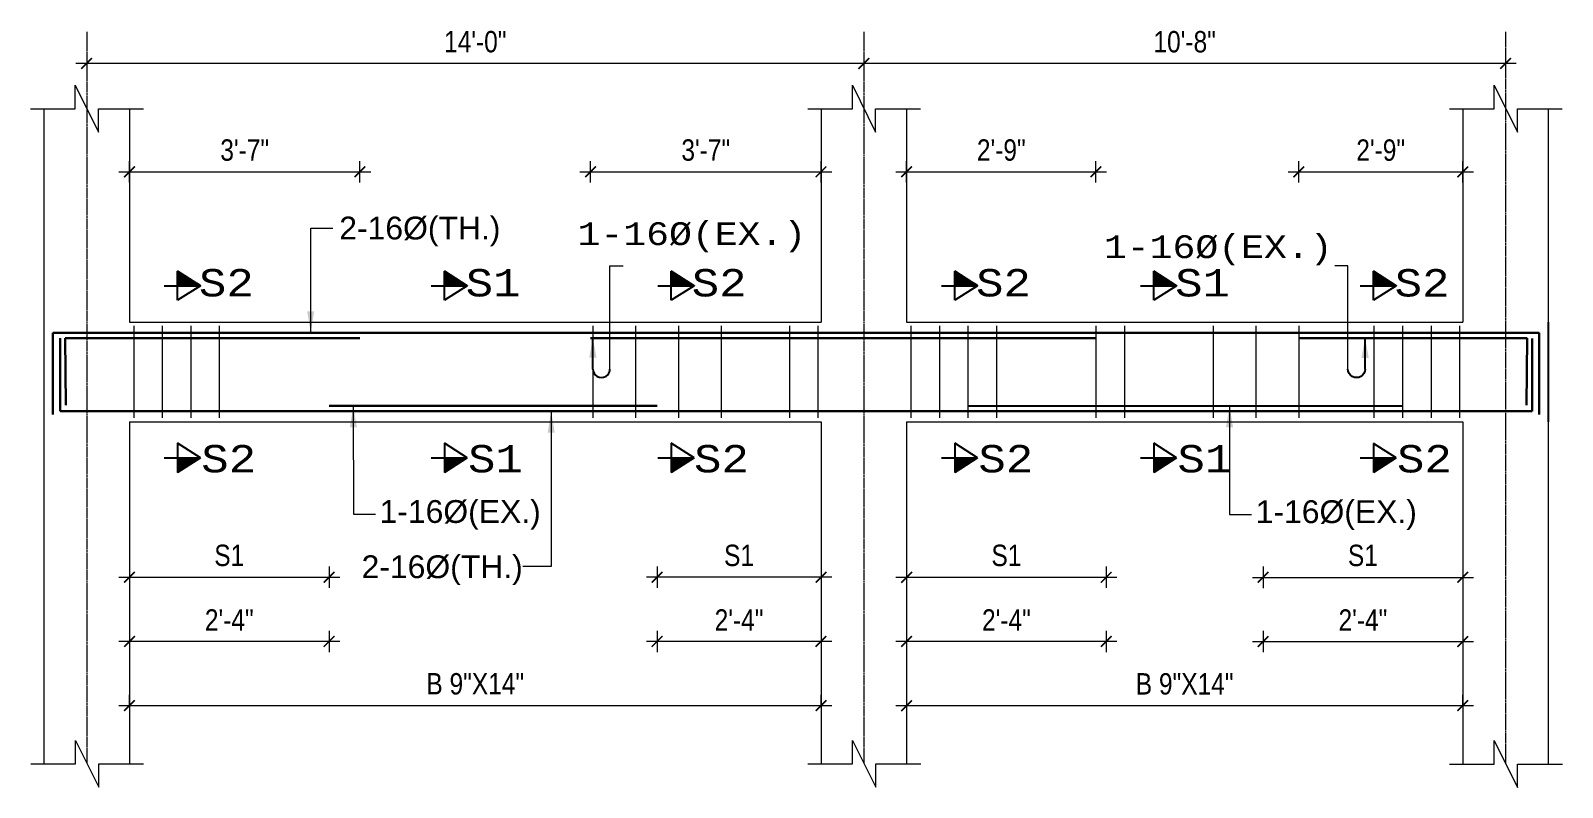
# Model space of a CAD drawing. Header units: inches. Extents: x -2812 to 9774, y -15726 to -746.
# Drawn here: x -1271 to -841.3, y -14084.9 to -13872.5 of the extents above; entities that cross this region are included whole.
import ezdxf

# ---------------------------------------------------------------- set-up
doc = ezdxf.new("R2010")
doc.units = ezdxf.units.IN
doc.header["$LTSCALE"] = 17
doc.header["$MEASUREMENT"] = 0
for name, pattern in [('ACAD_ISO02W100', [15, 12, -3]), ('ACAD_ISO03W100', [30, 12, -18]), ('CENTER2', [1.125, 0.75, -0.125, 0.125, -0.125])]:
    doc.linetypes.add(name, pattern=pattern)
for name, color, linetype, lineweight in [('09 CONTINUITY', 7, 'Continuous', 9), ('15 CENTER', 113, 'CENTER2', 15), ('15 EXT BAR DIMENSION', 130, 'Continuous', 15), ('15 TEXT', 7, 'Continuous', 15), ('20 BEAM ELEVATION', 140, 'ACAD_ISO03W100', 20), ('20 BEAM SECTION ARROW', 7, 'ACAD_ISO02W100', 20), ('20 STIRRUPS', 137, 'Continuous', 20), ('25 BOT BAR', 12, 'Continuous', 25), ('30 EXTRABAR', 6, 'Continuous', 30), ('30 RENFORCEMENT', 12, 'Continuous', 30), ('MARK', 1, 'Continuous', 25), ('Profile ele', 4, 'Continuous', 25), ('RINF', 4, 'Continuous', 25)]:
    doc.layers.add(name, color=color, linetype=linetype, lineweight=lineweight)
doc.layers.add('Dim', color=1, linetype='Continuous')
doc.styles.add('ARIAL', font='arial.ttf')
doc.styles.add('CUNEW', font='cour.ttf')
doc.styles.add('ordinary', font='ARIALN.TTF')
doc.styles.add('TEX8', font='cour.ttf', dxfattribs={"width": 0.75})
doc.dimstyles.new('SUREN 1', dxfattribs={"dimtxt": 0.75, "dimasz": 6, "dimexe": 1.5, "dimexo": 1.5, "dimgap": 1, "dimtad": 1, "dimdec": 1, "dimzin": 3, "dimdsep": 46, "dimlunit": 4, "dimtxsty": 'TEX8', "dimblk": 'ARCHTICK', "dimcen": 0.09375, "dimclrd": 1, "dimclre": 1, "dimclrt": 256, "dimadec": 0, "dimazin": 0, "dimtfac": 0.75, "dimtdec": 1, "dimtmove": 1, "dimatfit": 3, "dimfxl": 1, "dimtolj": 1, "dimtzin": 0, "dimlwd": 9, "dimlwe": 9, "dimarcsym": 0})
doc.dimstyles.new('SUREN 4', dxfattribs={"dimtxt": 4, "dimasz": 3, "dimexe": 3, "dimexo": 0, "dimgap": 3, "dimtad": 1, "dimdec": 0, "dimzin": 3, "dimdsep": 46, "dimlunit": 4, "dimtxsty": 'ordinary', "dimblk": 'ARCHTICK', "dimcen": 8, "dimdle": 3, "dimclrd": 1, "dimclre": 5, "dimclrt": 256, "dimadec": 3, "dimazin": 0, "dimtfac": 1, "dimtdec": 0, "dimtmove": 1, "dimatfit": 3, "dimfxl": 3, "dimfxlon": 1, "dimfrac": 1, "dimtolj": 1, "dimtzin": 0, "dimlwd": 5, "dimlwe": 5, "dimarcsym": 0})

# ---------------------------------------------------------------- blocks, each defined once
blk = doc.blocks.new('_ArchTick')
at = {"color": 0, "linetype": 'ByBlock', "const_width": 0.15}
blk.add_lwpolyline([(-0.5, -0.5), (0.5, 0.5)], dxfattribs=at)
blk = doc.blocks.new('*D1064')
at = {"layer": 'Defpoints', "color": 0, "transparency": 16777216}
for p in [(18631.13, -8987.17), (18687.13, -8987.17), (18687.13, -9030.78)]:
    blk.add_point(p, dxfattribs=at)
at = {"layer": 'Dim', "color": 1, "lineweight": 5, "transparency": 16777216}
blk.add_line((18628.13, -9030.78), (18690.13, -9030.78), dxfattribs=at)
at = {"layer": 'Dim', "color": 5, "lineweight": 5, "transparency": 16777216}
for p, q in [((18631.13, -9027.78), (18631.13, -9033.78)), ((18687.13, -9027.78), (18687.13, -9033.78))]:
    blk.add_line(p, q, dxfattribs=at)
at = {"layer": 'Dim', "color": 1, "lineweight": 5, "transparency": 16777216, "xscale": 3, "yscale": 3, "zscale": 3, "rotation": 180}
blk.add_blockref('_ArchTick', (18631.13, -9030.78), dxfattribs=at)
at = {"layer": 'Dim', "color": 1, "lineweight": 5, "transparency": 16777216, "xscale": 3, "yscale": 3, "zscale": 3}
blk.add_blockref('_ArchTick', (18687.13, -9030.78), dxfattribs=at)
at = {"layer": 'Dim', "transparency": 16777216, "insert": (18659.13, -9024.67), "char_height": 6, "attachment_point": 5, "style": 'ordinary'}
blk.add_mtext('\\A1;S1', dxfattribs=at)
blk = doc.blocks.new('*D1065')
at = {"layer": 'Defpoints', "color": 0, "transparency": 16777216}
for p in [(18631.13, -8987.17), (18687.13, -8987.17), (18631.13, -9048.78)]:
    blk.add_point(p, dxfattribs=at)
at = {"layer": 'Dim', "color": 1, "lineweight": 5, "transparency": 16777216}
blk.add_line((18690.13, -9048.78), (18628.13, -9048.78), dxfattribs=at)
at = {"layer": 'Dim', "color": 5, "lineweight": 5, "transparency": 16777216}
for p, q in [((18631.13, -9045.78), (18631.13, -9051.78)), ((18687.13, -9045.78), (18687.13, -9051.78))]:
    blk.add_line(p, q, dxfattribs=at)
at = {"layer": 'Dim', "color": 1, "lineweight": 5, "transparency": 16777216, "xscale": 3, "yscale": 3, "zscale": 3, "rotation": 180}
blk.add_blockref('_ArchTick', (18631.13, -9048.78), dxfattribs=at)
at = {"layer": 'Dim', "color": 1, "lineweight": 5, "transparency": 16777216, "xscale": 3, "yscale": 3, "zscale": 3}
blk.add_blockref('_ArchTick', (18687.13, -9048.78), dxfattribs=at)
at = {"layer": 'Dim', "transparency": 16777216, "insert": (18659.13, -9042.77), "char_height": 6, "attachment_point": 5, "style": 'ordinary'}
blk.add_mtext('\\A1;2\'-4"', dxfattribs=at)
blk = doc.blocks.new('*D1066')
at = {"layer": 'Defpoints', "color": 0, "transparency": 16777216}
for p in [(18849.13, -8987.17), (18905.13, -8987.17), (18905.13, -9030.78)]:
    blk.add_point(p, dxfattribs=at)
at = {"layer": 'Dim', "color": 1, "lineweight": 5, "transparency": 16777216}
blk.add_line((18846.13, -9030.78), (18908.13, -9030.78), dxfattribs=at)
at = {"layer": 'Dim', "color": 5, "lineweight": 5, "transparency": 16777216}
for p, q in [((18849.13, -9027.78), (18849.13, -9033.78)), ((18905.13, -9027.78), (18905.13, -9033.78))]:
    blk.add_line(p, q, dxfattribs=at)
at = {"layer": 'Dim', "color": 1, "lineweight": 5, "transparency": 16777216, "xscale": 3, "yscale": 3, "zscale": 3, "rotation": 180}
blk.add_blockref('_ArchTick', (18849.13, -9030.78), dxfattribs=at)
at = {"layer": 'Dim', "color": 1, "lineweight": 5, "transparency": 16777216, "xscale": 3, "yscale": 3, "zscale": 3}
blk.add_blockref('_ArchTick', (18905.13, -9030.78), dxfattribs=at)
at = {"layer": 'Dim', "transparency": 16777216, "insert": (18877.13, -9024.67), "char_height": 6, "attachment_point": 5, "style": 'ordinary'}
blk.add_mtext('\\A1;S1', dxfattribs=at)
blk = doc.blocks.new('*D1067')
at = {"layer": 'Defpoints', "color": 0, "transparency": 16777216}
for p in [(18849.13, -8987.17), (18905.13, -8987.17), (18849.13, -9048.78)]:
    blk.add_point(p, dxfattribs=at)
at = {"layer": 'Dim', "color": 1, "lineweight": 5, "transparency": 16777216}
blk.add_line((18908.13, -9048.78), (18846.13, -9048.78), dxfattribs=at)
at = {"layer": 'Dim', "color": 5, "lineweight": 5, "transparency": 16777216}
for p, q in [((18849.13, -9045.78), (18849.13, -9051.78)), ((18905.13, -9045.78), (18905.13, -9051.78))]:
    blk.add_line(p, q, dxfattribs=at)
at = {"layer": 'Dim', "color": 1, "lineweight": 5, "transparency": 16777216, "xscale": 3, "yscale": 3, "zscale": 3, "rotation": 180}
blk.add_blockref('_ArchTick', (18849.13, -9048.78), dxfattribs=at)
at = {"layer": 'Dim', "color": 1, "lineweight": 5, "transparency": 16777216, "xscale": 3, "yscale": 3, "zscale": 3}
blk.add_blockref('_ArchTick', (18905.13, -9048.78), dxfattribs=at)
at = {"layer": 'Dim', "transparency": 16777216, "insert": (18877.13, -9042.77), "char_height": 6, "attachment_point": 5, "style": 'ordinary'}
blk.add_mtext('\\A1;2\'-4"', dxfattribs=at)
blk = doc.blocks.new('*D1068')
at = {"layer": 'Defpoints', "color": 0, "transparency": 16777216}
for p in [(18779.13, -8987.17), (18825.13, -8987.17), (18779.13, -9030.78)]:
    blk.add_point(p, dxfattribs=at)
at = {"layer": 'Dim', "color": 1, "lineweight": 5, "transparency": 16777216}
blk.add_line((18828.13, -9030.78), (18776.13, -9030.78), dxfattribs=at)
at = {"layer": 'Dim', "color": 5, "lineweight": 5, "transparency": 16777216}
for p, q in [((18779.13, -9027.78), (18779.13, -9033.78)), ((18825.13, -9027.78), (18825.13, -9033.78))]:
    blk.add_line(p, q, dxfattribs=at)
at = {"layer": 'Dim', "color": 1, "lineweight": 5, "transparency": 16777216, "xscale": 3, "yscale": 3, "zscale": 3, "rotation": 180}
blk.add_blockref('_ArchTick', (18779.13, -9030.78), dxfattribs=at)
at = {"layer": 'Dim', "color": 1, "lineweight": 5, "transparency": 16777216, "xscale": 3, "yscale": 3, "zscale": 3}
blk.add_blockref('_ArchTick', (18825.13, -9030.78), dxfattribs=at)
at = {"layer": 'Dim', "transparency": 16777216, "insert": (18802.13, -9024.67), "char_height": 6, "attachment_point": 5, "style": 'ordinary'}
blk.add_mtext('\\A1;S1', dxfattribs=at)
blk = doc.blocks.new('*D1069')
at = {"layer": 'Defpoints', "color": 0, "transparency": 16777216}
for p in [(18779.13, -8987.17), (18825.13, -8987.17), (18779.13, -9048.78)]:
    blk.add_point(p, dxfattribs=at)
at = {"layer": 'Dim', "color": 1, "lineweight": 5, "transparency": 16777216}
blk.add_line((18828.13, -9048.78), (18776.13, -9048.78), dxfattribs=at)
at = {"layer": 'Dim', "color": 5, "lineweight": 5, "transparency": 16777216}
for p, q in [((18779.13, -9045.78), (18779.13, -9051.78)), ((18825.13, -9045.78), (18825.13, -9051.78))]:
    blk.add_line(p, q, dxfattribs=at)
at = {"layer": 'Dim', "color": 1, "lineweight": 5, "transparency": 16777216, "xscale": 3, "yscale": 3, "zscale": 3, "rotation": 180}
blk.add_blockref('_ArchTick', (18779.13, -9048.78), dxfattribs=at)
at = {"layer": 'Dim', "color": 1, "lineweight": 5, "transparency": 16777216, "xscale": 3, "yscale": 3, "zscale": 3}
blk.add_blockref('_ArchTick', (18825.13, -9048.78), dxfattribs=at)
at = {"layer": 'Dim', "transparency": 16777216, "insert": (18802.13, -9042.77), "char_height": 6, "attachment_point": 5, "style": 'ordinary'}
blk.add_mtext('\\A1;2\'-4"', dxfattribs=at)
blk = doc.blocks.new('*D1070')
at = {"layer": 'Defpoints', "color": 0, "transparency": 16777216}
for p in [(18949.13, -8987.19), (19005.13, -8987.19), (19005.13, -9030.8)]:
    blk.add_point(p, dxfattribs=at)
at = {"layer": 'Dim', "color": 1, "lineweight": 5, "transparency": 16777216}
blk.add_line((18946.13, -9030.8), (19008.13, -9030.8), dxfattribs=at)
at = {"layer": 'Dim', "color": 5, "lineweight": 5, "transparency": 16777216}
for p, q in [((18949.13, -9027.8), (18949.13, -9033.8)), ((19005.13, -9027.8), (19005.13, -9033.8))]:
    blk.add_line(p, q, dxfattribs=at)
at = {"layer": 'Dim', "color": 1, "lineweight": 5, "transparency": 16777216, "xscale": 3, "yscale": 3, "zscale": 3, "rotation": 180}
blk.add_blockref('_ArchTick', (18949.13, -9030.8), dxfattribs=at)
at = {"layer": 'Dim', "color": 1, "lineweight": 5, "transparency": 16777216, "xscale": 3, "yscale": 3, "zscale": 3}
blk.add_blockref('_ArchTick', (19005.13, -9030.8), dxfattribs=at)
at = {"layer": 'Dim', "transparency": 16777216, "insert": (18977.13, -9024.69), "char_height": 6, "attachment_point": 5, "style": 'ordinary'}
blk.add_mtext('\\A1;S1', dxfattribs=at)
blk = doc.blocks.new('*D1071')
at = {"layer": 'Defpoints', "color": 0, "transparency": 16777216}
for p in [(18949.13, -8987.19), (19005.13, -8987.19), (19005.13, -9048.8)]:
    blk.add_point(p, dxfattribs=at)
at = {"layer": 'Dim', "color": 1, "lineweight": 5, "transparency": 16777216}
blk.add_line((18946.13, -9048.8), (19008.13, -9048.8), dxfattribs=at)
at = {"layer": 'Dim', "color": 5, "lineweight": 5, "transparency": 16777216}
for p, q in [((18949.13, -9045.8), (18949.13, -9051.8)), ((19005.13, -9045.8), (19005.13, -9051.8))]:
    blk.add_line(p, q, dxfattribs=at)
at = {"layer": 'Dim', "color": 1, "lineweight": 5, "transparency": 16777216, "xscale": 3, "yscale": 3, "zscale": 3, "rotation": 180}
blk.add_blockref('_ArchTick', (18949.13, -9048.8), dxfattribs=at)
at = {"layer": 'Dim', "color": 1, "lineweight": 5, "transparency": 16777216, "xscale": 3, "yscale": 3, "zscale": 3}
blk.add_blockref('_ArchTick', (19005.13, -9048.8), dxfattribs=at)
at = {"layer": 'Dim', "transparency": 16777216, "insert": (18977.13, -9042.79), "char_height": 6, "attachment_point": 5, "style": 'ordinary'}
blk.add_mtext('\\A1;2\'-4"', dxfattribs=at)
blk = doc.blocks.new('*D1072')
at = {"layer": 'Defpoints', "color": 0, "transparency": 16777216}
for p in [(18631.13, -9066.78), (18825.13, -9066.78), (18825.13, -9066.78)]:
    blk.add_point(p, dxfattribs=at)
at = {"layer": 'Dim', "color": 5, "lineweight": 5, "transparency": 16777216}
for p, q in [((18631.13, -9066.78), (18631.13, -9063.78)), ((18825.13, -9066.78), (18825.13, -9063.78))]:
    blk.add_line(p, q, dxfattribs=at)
at = {"layer": 'Dim', "color": 1, "lineweight": 5, "transparency": 16777216}
blk.add_line((18628.13, -9066.78), (18828.13, -9066.78), dxfattribs=at)
at = {"layer": 'Dim', "color": 1, "lineweight": 5, "transparency": 16777216, "xscale": 3, "yscale": 3, "zscale": 3, "rotation": 180}
blk.add_blockref('_ArchTick', (18631.13, -9066.78), dxfattribs=at)
at = {"layer": 'Dim', "color": 1, "lineweight": 5, "transparency": 16777216, "xscale": 3, "yscale": 3, "zscale": 3}
blk.add_blockref('_ArchTick', (18825.13, -9066.78), dxfattribs=at)
at = {"layer": 'Dim', "transparency": 16777216, "insert": (18728.13, -9060.71), "char_height": 6, "attachment_point": 5, "style": 'ordinary'}
blk.add_mtext('\\A1;B 9"X14"', dxfattribs=at)
blk = doc.blocks.new('*D1073')
at = {"layer": 'Defpoints', "color": 0, "transparency": 16777216}
for p in [(18849.13, -9066.78), (19005.13, -9066.8, 0), (19005.13, -9066.8)]:
    blk.add_point(p, dxfattribs=at)
at = {"layer": 'Dim', "color": 5, "lineweight": 5, "transparency": 16777216}
for p, q in [((19005.13, -9066.8), (19005.13, -9063.8)), ((18849.13, -9066.78), (18849.13, -9069.8))]:
    blk.add_line(p, q, dxfattribs=at)
at = {"layer": 'Dim', "color": 1, "lineweight": 5, "transparency": 16777216}
blk.add_line((18846.13, -9066.8), (19008.13, -9066.8), dxfattribs=at)
at = {"layer": 'Dim', "color": 1, "lineweight": 5, "transparency": 16777216, "xscale": 3, "yscale": 3, "zscale": 3, "rotation": 180}
blk.add_blockref('_ArchTick', (18849.13, -9066.8), dxfattribs=at)
at = {"layer": 'Dim', "color": 1, "lineweight": 5, "transparency": 16777216, "xscale": 3, "yscale": 3, "zscale": 3}
blk.add_blockref('_ArchTick', (19005.13, -9066.8), dxfattribs=at)
at = {"layer": 'Dim', "transparency": 16777216, "insert": (18927.13, -9060.73), "char_height": 6, "attachment_point": 5, "style": 'ordinary'}
blk.add_mtext('\\A1;B 9"X14"', dxfattribs=at)
blk = doc.blocks.new('A$C760A2D39')
at = {"layer": 'MARK', "color": 2}
blk.add_line((0.65, 1.5), (0.65, 6.92), dxfattribs=at)
blk.add_ellipse((2.15, 1.5), major_axis=(-1.06, 1.06), ratio=1, start_param=0.785398, end_param=3.926991, dxfattribs=at)
blk.add_solid([(1.3, 3.47), (0.65, 6.93), (0, 3.47)], dxfattribs=at)
blk = doc.blocks.new('A$C685A745A')
at = {"layer": '20 BEAM ELEVATION', "linetype": 'Continuous', "lineweight": 20, "ltscale": 10}
blk.add_lwpolyline([(3.65, 1.47), (3.65, 19.57), (5.96, 19.57)], dxfattribs=at)
at = {"layer": '20 BEAM SECTION ARROW', "color": 6, "linetype": 'Continuous'}
blk.add_blockref('A$C760A2D39', (0, -0.01), dxfattribs=at)
blk = doc.blocks.new('*D1074')
at = {"layer": 'Defpoints', "color": 0, "transparency": 16777216}
for p in [(18902.24, -8917), (18849.13, -8959.17), (18902.24, -8963.69)]:
    blk.add_point(p, dxfattribs=at)
at = {"layer": 'Dim', "color": 5, "lineweight": 5, "transparency": 16777216}
for p, q in [((18849.13, -8920), (18849.13, -8914)), ((18902.24, -8920), (18902.24, -8914))]:
    blk.add_line(p, q, dxfattribs=at)
at = {"layer": 'Dim', "color": 1, "lineweight": 5, "transparency": 16777216}
blk.add_line((18846.13, -8917), (18905.24, -8917), dxfattribs=at)
at = {"layer": 'Dim', "color": 1, "lineweight": 5, "transparency": 16777216, "xscale": 3, "yscale": 3, "zscale": 3, "rotation": 180}
blk.add_blockref('_ArchTick', (18849.13, -8917), dxfattribs=at)
at = {"layer": 'Dim', "color": 1, "lineweight": 5, "transparency": 16777216, "xscale": 3, "yscale": 3, "zscale": 3}
blk.add_blockref('_ArchTick', (18902.24, -8917), dxfattribs=at)
at = {"layer": 'Dim', "transparency": 16777216, "insert": (18875.69, -8910.94), "char_height": 6, "attachment_point": 5, "style": 'ordinary'}
blk.add_mtext('\\A1;2\'-9"', dxfattribs=at)
blk = doc.blocks.new('*D1075')
at = {"layer": 'Defpoints', "color": 0, "transparency": 16777216}
for p in [(19005.13, -8917.02), (19005.13, -8959.19), (18959.12, -8963.69)]:
    blk.add_point(p, dxfattribs=at)
at = {"layer": 'Dim', "color": 5, "lineweight": 5, "transparency": 16777216}
for p, q in [((18959.12, -8920.02), (18959.12, -8914.02)), ((19005.13, -8920.02), (19005.13, -8914.02))]:
    blk.add_line(p, q, dxfattribs=at)
at = {"layer": 'Dim', "color": 1, "lineweight": 5, "transparency": 16777216}
blk.add_line((18956.12, -8917.02), (19008.13, -8917.02), dxfattribs=at)
at = {"layer": 'Dim', "color": 1, "lineweight": 5, "transparency": 16777216, "xscale": 3, "yscale": 3, "zscale": 3, "rotation": 180}
blk.add_blockref('_ArchTick', (18959.12, -8917.02), dxfattribs=at)
at = {"layer": 'Dim', "color": 1, "lineweight": 5, "transparency": 16777216, "xscale": 3, "yscale": 3, "zscale": 3}
blk.add_blockref('_ArchTick', (19005.13, -8917.02), dxfattribs=at)
at = {"layer": 'Dim', "transparency": 16777216, "insert": (18982.12, -8910.96), "char_height": 6, "attachment_point": 5, "style": 'ordinary'}
blk.add_mtext('\\A1;2\'-9"', dxfattribs=at)
blk = doc.blocks.new('*D1076')
at = {"layer": 'Defpoints', "color": 0, "transparency": 16777216}
for p in [(18695.8, -8917), (18631.13, -8959.17), (18695.8, -8963.68, 0)]:
    blk.add_point(p, dxfattribs=at)
at = {"layer": 'Dim', "color": 5, "lineweight": 5, "transparency": 16777216}
for p, q in [((18631.13, -8920), (18631.13, -8914)), ((18695.8, -8920), (18695.8, -8914))]:
    blk.add_line(p, q, dxfattribs=at)
at = {"layer": 'Dim', "color": 1, "lineweight": 5, "transparency": 16777216}
blk.add_line((18628.13, -8917), (18698.8, -8917), dxfattribs=at)
at = {"layer": 'Dim', "color": 1, "lineweight": 5, "transparency": 16777216, "xscale": 3, "yscale": 3, "zscale": 3, "rotation": 180}
blk.add_blockref('_ArchTick', (18631.13, -8917), dxfattribs=at)
at = {"layer": 'Dim', "color": 1, "lineweight": 5, "transparency": 16777216, "xscale": 3, "yscale": 3, "zscale": 3}
blk.add_blockref('_ArchTick', (18695.8, -8917), dxfattribs=at)
at = {"layer": 'Dim', "transparency": 16777216, "insert": (18663.46, -8910.94), "char_height": 6, "attachment_point": 5, "style": 'ordinary'}
blk.add_mtext('\\A1;3\'-7"', dxfattribs=at)
blk = doc.blocks.new('*D1077')
at = {"layer": 'Defpoints', "color": 0, "transparency": 16777216}
for p in [(18825.13, -8917), (18760.46, -8959.17), (18825.13, -8963.68, 0)]:
    blk.add_point(p, dxfattribs=at)
at = {"layer": 'Dim', "color": 5, "lineweight": 5, "transparency": 16777216}
for p, q in [((18760.46, -8920), (18760.46, -8914)), ((18825.13, -8920), (18825.13, -8914))]:
    blk.add_line(p, q, dxfattribs=at)
at = {"layer": 'Dim', "color": 1, "lineweight": 5, "transparency": 16777216}
blk.add_line((18757.46, -8917), (18828.13, -8917), dxfattribs=at)
at = {"layer": 'Dim', "color": 1, "lineweight": 5, "transparency": 16777216, "xscale": 3, "yscale": 3, "zscale": 3, "rotation": 180}
blk.add_blockref('_ArchTick', (18760.46, -8917), dxfattribs=at)
at = {"layer": 'Dim', "color": 1, "lineweight": 5, "transparency": 16777216, "xscale": 3, "yscale": 3, "zscale": 3}
blk.add_blockref('_ArchTick', (18825.13, -8917), dxfattribs=at)
at = {"layer": 'Dim', "transparency": 16777216, "insert": (18792.8, -8910.94), "char_height": 6, "attachment_point": 5, "style": 'ordinary'}
blk.add_mtext('\\A1;3\'-7"', dxfattribs=at)
blk = doc.blocks.new('*D1440')
at = {"layer": 'Defpoints', "color": 0, "transparency": 16777216}
for p in [(18619.13, -8877.69), (18837.13, -8877.69), (18619.13, -8886.59)]:
    blk.add_point(p, dxfattribs=at)
at = {"layer": 'Dim', "color": 5, "lineweight": 5, "transparency": 16777216}
for p, q in [((18619.13, -8883.59), (18619.13, -8889.59)), ((18837.13, -8883.59), (18837.13, -8889.59))]:
    blk.add_line(p, q, dxfattribs=at)
at = {"layer": 'Dim', "color": 1, "lineweight": 5, "transparency": 16777216}
blk.add_line((18840.13, -8886.59), (18616.13, -8886.59), dxfattribs=at)
at = {"layer": 'Dim', "color": 1, "lineweight": 5, "transparency": 16777216, "xscale": 3, "yscale": 3, "zscale": 3, "rotation": 180}
blk.add_blockref('_ArchTick', (18619.13, -8886.59), dxfattribs=at)
at = {"layer": 'Dim', "color": 1, "lineweight": 5, "transparency": 16777216, "xscale": 3, "yscale": 3, "zscale": 3}
blk.add_blockref('_ArchTick', (18837.13, -8886.59), dxfattribs=at)
at = {"layer": 'Dim', "transparency": 16777216, "insert": (18728.13, -8880.53), "char_height": 6, "attachment_point": 5, "style": 'ordinary'}
blk.add_mtext('\\A1;14\'-0"', dxfattribs=at)
blk = doc.blocks.new('*D1441')
at = {"layer": 'Defpoints', "color": 0, "transparency": 16777216}
for p in [(18837.13, -8877.69), (19017.13, -8877.71, 0), (18837.13, -8886.61)]:
    blk.add_point(p, dxfattribs=at)
at = {"layer": 'Dim', "color": 5, "lineweight": 5, "transparency": 16777216}
for p, q in [((18837.13, -8883.61), (18837.13, -8889.61)), ((19017.13, -8883.61), (19017.13, -8889.61))]:
    blk.add_line(p, q, dxfattribs=at)
at = {"layer": 'Dim', "color": 1, "lineweight": 5, "transparency": 16777216}
blk.add_line((19020.13, -8886.61), (18834.13, -8886.61), dxfattribs=at)
at = {"layer": 'Dim', "color": 1, "lineweight": 5, "transparency": 16777216, "xscale": 3, "yscale": 3, "zscale": 3, "rotation": 180}
blk.add_blockref('_ArchTick', (18837.13, -8886.61), dxfattribs=at)
at = {"layer": 'Dim', "color": 1, "lineweight": 5, "transparency": 16777216, "xscale": 3, "yscale": 3, "zscale": 3}
blk.add_blockref('_ArchTick', (19017.13, -8886.61), dxfattribs=at)
at = {"layer": 'Dim', "transparency": 16777216, "insert": (18927.13, -8880.55), "char_height": 6, "attachment_point": 5, "style": 'ordinary'}
blk.add_mtext('\\A1;10\'-8"', dxfattribs=at)
blk = doc.blocks.new('BS8')
at = {"layer": 'RINF'}
h = blk.add_hatch(dxfattribs=at)
h.set_pattern_fill('ANSI31', color=1, scale=0.029257, style=0)
h.set_pattern_definition([(135.000000013, (-51284.7855125, -24337.5969254), (0.00271529004177, 0.00271529004057), [])])
h.paths.add_polyline_path([(18644.63, -8944.87), (18651.03, -8948.96), (18644.63, -8948.96)])
h = blk.add_hatch(dxfattribs=at)
h.set_pattern_fill('ANSI31', color=1, scale=0.029257, style=0)
h.set_pattern_definition([(135.000000013, (-51209.9452512, -24337.5969254), (0.00271529004177, 0.00271529004057), [])])
h.paths.add_polyline_path([(18719.47, -8944.87), (18725.87, -8948.96), (18719.47, -8948.96)])
h = blk.add_hatch(dxfattribs=at)
h.set_pattern_fill('ANSI31', color=1, scale=0.029257, style=0)
h.set_pattern_definition([(135.000000013, (-51146.3113133, -24337.5969254), (0.00271529004177, 0.00271529004057), [])])
h.paths.add_polyline_path([(18783.1, -8944.87), (18789.51, -8948.96), (18783.1, -8948.96)])
h = blk.add_hatch(dxfattribs=at)
h.set_pattern_fill('ANSI31', color=1, scale=0.029257, style=0)
h.set_pattern_definition([(135.000000013, (-51066.7855125, -24337.5969254), (0.00271529004177, 0.00271529004057), [])])
h.paths.add_polyline_path([(18862.63, -8944.87), (18869.03, -8948.96), (18862.63, -8948.96)])
h = blk.add_hatch(dxfattribs=at)
h.set_pattern_fill('ANSI31', color=1, scale=0.029257, style=0)
h.set_pattern_definition([(135.000000013, (-51408.9452512, -24337.6067835), (0.00271529004177, 0.00271529004057), [])])
h.paths.add_polyline_path([(18918.47, -8944.88), (18924.87, -8948.97), (18918.47, -8948.97)])
h = blk.add_hatch(dxfattribs=at)
h.set_pattern_fill('ANSI31', color=1, scale=0.029257, style=0)
h.set_pattern_definition([(135.000000013, (-50949.3533103, -24337.6166415), (0.00271529004177, 0.00271529004057), [])])
h.paths.add_polyline_path([(18980.06, -8944.89), (18986.47, -8948.98), (18980.06, -8948.98)])
h = blk.add_hatch(dxfattribs=at)
h.set_pattern_fill('ANSI31', color=1, scale=1.6, style=0)
h.set_pattern_definition([(135.000000013, (-3776358.3959, -826130.41743), (0.148492424155, 0.148492424089), [])])
h.paths.add_polyline_path([(18644.63, -9001.36), (18651.03, -8997.27), (18644.63, -8997.27)])
h = blk.add_hatch(dxfattribs=at)
h.set_pattern_fill('ANSI31', color=1, scale=1.6, style=0)
h.set_pattern_definition([(135.000000013, (-3776283.55565, -826130.41743), (0.148492424155, 0.148492424089), [])])
h.paths.add_polyline_path([(18719.47, -9001.36), (18725.87, -8997.27), (18719.47, -8997.27)])
h = blk.add_hatch(dxfattribs=at)
h.set_pattern_fill('ANSI31', color=1, scale=1.6, style=0)
h.set_pattern_definition([(135.000000013, (-3776219.9217, -826130.41743), (0.148492424155, 0.148492424089), [])])
h.paths.add_polyline_path([(18783.1, -9001.36), (18789.51, -8997.27), (18783.1, -8997.27)])
h = blk.add_hatch(dxfattribs=at)
h.set_pattern_fill('ANSI31', color=1, scale=1.6, style=0)
h.set_pattern_definition([(135.000000013, (-3776140.3959, -826130.41743), (0.148492424155, 0.148492424089), [])])
h.paths.add_polyline_path([(18862.63, -9001.36), (18869.03, -8997.27), (18862.63, -8997.27)])
h = blk.add_hatch(dxfattribs=at)
h.set_pattern_fill('ANSI31', color=1, scale=1.6, style=0)
h.set_pattern_definition([(135.000000013, (-3776482.55565, -826130.4273), (0.148492424155, 0.148492424089), [])])
h.paths.add_polyline_path([(18918.47, -9001.37), (18924.87, -8997.28), (18918.47, -8997.28)])
h = blk.add_hatch(dxfattribs=at)
h.set_pattern_fill('ANSI31', color=1, scale=1.6, style=0)
h.set_pattern_definition([(135.000000013, (-3776022.9637, -826130.43715), (0.148492424155, 0.148492424089), [])])
h.paths.add_polyline_path([(18980.06, -9001.38), (18986.47, -8997.29), (18980.06, -8997.29)])
at = {"layer": '09 CONTINUITY', "color": 2, "lineweight": 5, "ltscale": 25}
for points in [[(18603.41, -8899.34), (18615.91, -8899.34), (18615.91, -8892.71), (18622.45, -8905.89), (18622.45, -8899.34), (18635.03, -8899.34)], [(18821.41, -8899.34), (18833.91, -8899.34), (18833.91, -8892.71), (18840.45, -8905.89), (18840.45, -8899.34), (18853.03, -8899.34)], [(18603.45, -9083.17), (18615.96, -9083.17), (18615.96, -9076.54), (18622.5, -9089.72), (18622.5, -9083.17), (18635.08, -9083.17)], [(18821.45, -9083.17), (18833.96, -9083.17), (18833.96, -9076.54), (18840.5, -9089.72), (18840.5, -9083.17), (18853.08, -9083.17)]]:
    blk.add_lwpolyline(points, dxfattribs=at)
at = {"layer": '09 CONTINUITY', "color": 2, "lineweight": 5, "ltscale": 25, "elevation": 0}
for points in [[(19001.41, -8899.36), (19013.91, -8899.36), (19013.91, -8892.73), (19020.45, -8905.91), (19020.45, -8899.36), (19033.03, -8899.36)], [(19001.45, -9083.19), (19013.96, -9083.19), (19013.96, -9076.56), (19020.5, -9089.74), (19020.5, -9083.19), (19033.08, -9083.19)]]:
    blk.add_lwpolyline(points, dxfattribs=at)
at = {"layer": '15 CENTER', "ltscale": 0.05}
for p, q in [((18619.13, -8877.69), (18619.13, -9082.93)), ((18837.13, -8877.69), (18837.13, -9082.93)), ((19017.13, -8877.71, 0), (19017.13, -9082.95, 0))]:
    blk.add_line(p, q, dxfattribs=at)
at = {"layer": '20 BEAM ELEVATION', "linetype": 'ByBlock', "ltscale": 20}
for p, q in [((18607.13, -8899.34), (18607.13, -8987.17)), ((18631.13, -8899.34), (18631.13, -8959.17)), ((18825.13, -8899.34), (18825.13, -8959.17)), ((18849.13, -8899.34), (18849.13, -8959.17)), ((19005.13, -8899.36, 0), (19005.13, -8959.19, 0)), ((19029.13, -8899.36, 0), (19029.13, -8959.19, 0)), ((18631.13, -8959.17), (18825.13, -8959.17)), ((18849.13, -8959.17), (19005.13, -8959.19, 0)), ((18607.13, -8987.17), (18607.13, -9083.17)), ((18631.13, -8987.17), (18631.13, -9083.17)), ((18631.13, -8987.17), (18825.13, -8987.17)), ((18825.13, -8987.17), (18825.13, -9083.17)), ((18849.13, -8987.17), (18849.13, -9083.17)), ((18849.13, -8987.17), (19005.13, -8987.19, 0)), ((19005.13, -8987.19, 0), (19005.13, -9083.19, 0)), ((19029.13, -8987.19, 0), (19029.13, -9083.19, 0))]:
    blk.add_line(p, q, dxfattribs=at)
at = {"layer": '20 STIRRUPS'}
for p, q in [((18632.32, -8960.23), (18632.32, -8986.01)), ((18640.32, -8960.23), (18640.32, -8986.01)), ((18648.32, -8960.23), (18648.32, -8986.01)), ((18656.32, -8960.23), (18656.32, -8986.01)), ((18761.12, -8960.23), (18761.12, -8986.01)), ((18773.12, -8960.23), (18773.12, -8986.01)), ((18785.12, -8960.23), (18785.12, -8986.01)), ((18797.12, -8960.23), (18797.12, -8986.01)), ((18816.24, -8960.23), (18816.24, -8986.01)), ((18824.24, -8960.23), (18824.24, -8986.01)), ((18850.32, -8960.23), (18850.32, -8986.01)), ((18858.32, -8960.23), (18858.32, -8986.01)), ((18866.32, -8960.23), (18866.32, -8986.01)), ((18874.32, -8960.23), (18874.32, -8986.01)), ((18902.24, -8960.23), (18902.24, -8986.01)), ((18910.24, -8960.23), (18910.24, -8986.01)), ((18935.12, -8960.25, 0), (18935.12, -8986.02, 0)), ((18947.12, -8960.25, 0), (18947.12, -8986.02, 0)), ((18959.12, -8960.25, 0), (18959.12, -8986.02, 0)), ((18980.24, -8960.25, 0), (18980.24, -8986.02, 0)), ((18988.24, -8960.25, 0), (18988.24, -8986.02, 0)), ((18996.24, -8960.25, 0), (18996.24, -8986.02, 0)), ((19004.24, -8960.25, 0), (19004.24, -8986.02, 0))]:
    blk.add_line(p, q, dxfattribs=at)
at = {"layer": '30 EXTRABAR', "lineweight": 30, "ltscale": 0.75}
for p, q in [((18613.11, -8963.67, 0), (18613.26, -8982.49, 0)), ((18959.12, -8963.69, 0), (19023.18, -8963.69, 0)), ((19023.18, -8963.69, 0), (19023, -8982.51, 0)), ((18687.13, -8982.7), (18779.13, -8982.71)), ((18866.32, -8982.72), (18988.24, -8982.75, 0))]:
    blk.add_line(p, q, dxfattribs=at)
at = {"layer": '30 EXTRABAR', "lineweight": 30, "ltscale": 0.75, "elevation": 0, "flags": 128}
for points in [[(18613.11, -8963.67), (18695.8, -8963.68)], [(18760.46, -8963.67), (18902.24, -8963.69)]]:
    blk.add_lwpolyline(points, dxfattribs=at)
at = {"layer": '30 RENFORCEMENT', "lineweight": 30, "ltscale": 0.75}
for p, q in [((18609.66, -8962.2), (18609.66, -8985.09)), ((18609.66, -8962.22), (19026.6, -8962.22, 0)), ((19026.6, -8962.22, 0), (19026.6, -8985.11, 0)), ((18611.66, -8963.73), (18611.66, -8984.17)), ((19024.6, -8963.75, 0), (19024.6, -8984.19, 0)), ((18611.66, -8984.17), (18612.81, -8984.17)), ((18612.81, -8984.17), (19024.6, -8984.19, 0))]:
    blk.add_line(p, q, dxfattribs=at)
at = {"layer": 'Profile ele'}
blk.add_line((19029.13, -8959.19, 0), (19029.13, -8987.19, 0), dxfattribs=at)
at = {"layer": 'RINF', "color": 1}
for p, q in [((18644.63, -8953.05), (18644.63, -8944.87)), ((18651.03, -8948.96), (18644.63, -8944.87)), ((18719.47, -8953.05), (18719.47, -8944.87)), ((18725.87, -8948.96), (18719.47, -8944.87)), ((18783.1, -8953.05), (18783.1, -8944.87)), ((18789.51, -8948.96), (18783.1, -8944.87)), ((18862.63, -8953.05), (18862.63, -8944.87)), ((18869.03, -8948.96), (18862.63, -8944.87)), ((18918.47, -8953.06, 0), (18918.47, -8944.88, 0)), ((18924.87, -8948.97, 0), (18918.47, -8944.88, 0)), ((18980.06, -8953.07, 0), (18980.06, -8944.89, 0)), ((18986.47, -8948.98, 0), (18980.06, -8944.89, 0)), ((18640.89, -8948.96), (18651.03, -8948.96)), ((18651.03, -8948.96), (18644.63, -8953.05)), ((18715.73, -8948.96), (18725.87, -8948.96)), ((18725.87, -8948.96), (18719.47, -8953.05)), ((18779.36, -8948.96), (18789.51, -8948.96)), ((18789.51, -8948.96), (18783.1, -8953.05)), ((18858.89, -8948.96), (18869.03, -8948.96)), ((18869.03, -8948.96), (18862.63, -8953.05)), ((18914.73, -8948.97, 0), (18924.87, -8948.97, 0)), ((18924.87, -8948.97, 0), (18918.47, -8953.06, 0)), ((18976.32, -8948.98, 0), (18986.47, -8948.98, 0)), ((18986.47, -8948.98, 0), (18980.06, -8953.07, 0)), ((18640.89, -8997.27, 0), (18651.03, -8997.27, 0)), ((18644.63, -8993.18, 0), (18644.63, -9001.36, 0)), ((18651.03, -8997.27, 0), (18644.63, -8993.18, 0)), ((18651.03, -8997.27, 0), (18644.63, -9001.36, 0)), ((18715.73, -8997.27, 0), (18725.87, -8997.27, 0)), ((18719.47, -8993.18, 0), (18719.47, -9001.36, 0)), ((18725.87, -8997.27, 0), (18719.47, -8993.18, 0)), ((18725.87, -8997.27, 0), (18719.47, -9001.36, 0)), ((18779.36, -8997.27, 0), (18789.51, -8997.27, 0)), ((18783.1, -8993.18, 0), (18783.1, -9001.36, 0)), ((18789.51, -8997.27, 0), (18783.1, -8993.18, 0)), ((18789.51, -8997.27, 0), (18783.1, -9001.36, 0)), ((18858.89, -8997.27, 0), (18869.03, -8997.27, 0)), ((18862.63, -8993.18, 0), (18862.63, -9001.36, 0)), ((18869.03, -8997.27, 0), (18862.63, -8993.18, 0)), ((18869.03, -8997.27, 0), (18862.63, -9001.36, 0)), ((18918.47, -8993.19, 0), (18918.47, -9001.37, 0)), ((18924.87, -8997.28, 0), (18918.47, -8993.19, 0)), ((18980.06, -8993.2, 0), (18980.06, -9001.38, 0)), ((18986.47, -8997.29, 0), (18980.06, -8993.2, 0)), ((18914.73, -8997.28, 0), (18924.87, -8997.28, 0)), ((18924.87, -8997.28, 0), (18918.47, -9001.37, 0)), ((18976.32, -8997.29, 0), (18986.47, -8997.29, 0)), ((18986.47, -8997.29, 0), (18980.06, -9001.38, 0))]:
    blk.add_line(p, q, dxfattribs=at)
at = {"layer": '15 EXT BAR DIMENSION', "xscale": -1.599999999998545, "yscale": 1.599999999998545, "zscale": 1.600000000000193}
blk.add_blockref('A$C685A745A', (18978.78, -8974.75, 0), dxfattribs=at)
at = {"layer": '15 TEXT', "xscale": 1.600000000000364, "yscale": 1.600000000000364, "zscale": 1.600000000000364}
blk.add_blockref('A$C685A745A', (18760.08, -8974.74), dxfattribs=at)
at = {"layer": '15 EXT BAR DIMENSION', "style": 'CUNEW'}
for p in [(18756.83, -8937.57), (18904.48, -8941.22, 0)]:
    blk.add_text('1-16%%C(EX.)', height=6.4, dxfattribs=at).set_placement(p)
at = {"layer": '15 TEXT', "style": 'ARIAL'}
for s, p in [('2-16%%C(TH.)', (18689.99, -8935.99, 0)), ('1-16%%C(EX.)', (18701.29, -9015.53, 0)), ('1-16%%C(EX.)', (18947.06, -9015.58, 0)), ('2-16%%C(TH.)', (18696.25, -9031.03, 0))]:
    blk.add_text(s, height=6.4, dxfattribs=at).set_placement(p)
at = {"layer": '20 BEAM SECTION ARROW', "color": 2, "style": 'CUNEW'}
for s, p in [('S2', (18650.61, -8951.98)), ('S1', (18725.45, -8951.98)), ('S2', (18788.85, -8951.98, 0)), ('S2', (18868.61, -8951.98)), ('S1', (18924.45, -8951.99, 0)), ('S2', (18986.04, -8952, 0)), ('S2', (18651.26, -9001.35, 0)), ('S1', (18726.1, -9001.35, 0)), ('S2', (18789.5, -9001.35)), ('S2', (18869.26, -9001.35, 0)), ('S1', (18925.1, -9001.36, 0)), ('S2', (18986.69, -9001.37, 0))]:
    blk.add_text(s, height=7.68, rotation=360, dxfattribs=at).set_placement(p)
at = {"layer": 'Dim'}
for base, p1, p2, text, picture, middle in [((18619.13, -8886.59), (18837.13, -8877.69), (18619.13, -8877.69), '14\'-0"', '*D1440', (18728.13, -8880.53)), ((18837.13, -8886.61), (19017.13, -8877.71, 0), (18837.13, -8877.69), '10\'-8"', '*D1441', (18927.13, -8880.55)), ((18695.8, -8917), (18631.13, -8959.17), (18695.8, -8963.68, 0), '3\'-7"', '*D1076', (18663.46, -8910.94)), ((18825.13, -8917), (18760.46, -8959.17), (18825.13, -8963.68, 0), '3\'-7"', '*D1077', (18792.8, -8910.94)), ((18902.24, -8917), (18849.13, -8959.17), (18902.24, -8963.69), '2\'-9"', '*D1074', (18875.69, -8910.94)), ((19005.13, -8917.02, 0), (18959.12, -8963.69, 0), (19005.13, -8959.19, 0), '2\'-9"', '*D1075', (18982.12, -8910.96, 0)), ((18687.13, -9030.78), (18631.13, -8987.17), (18687.13, -8987.17), 'S1', '*D1064', (18659.13, -9024.67)), ((18631.13, -9048.78), (18687.13, -8987.17), (18631.13, -8987.17), '2\'-4"', '*D1065', (18659.13, -9042.77)), ((18779.13, -9030.78), (18825.13, -8987.17), (18779.13, -8987.17), 'S1', '*D1068', (18802.13, -9024.67)), ((18779.13, -9048.78), (18825.13, -8987.17), (18779.13, -8987.17), '2\'-4"', '*D1069', (18802.13, -9042.77)), ((18905.13, -9030.78), (18849.13, -8987.17), (18905.13, -8987.17), 'S1', '*D1066', (18877.13, -9024.67)), ((18849.13, -9048.78), (18905.13, -8987.17), (18849.13, -8987.17), '2\'-4"', '*D1067', (18877.13, -9042.77)), ((19005.13, -9030.8, 0), (18949.13, -8987.19, 0), (19005.13, -8987.19, 0), 'S1', '*D1070', (18977.13, -9024.69, 0)), ((19005.13, -9048.8, 0), (18949.13, -8987.19, 0), (19005.13, -8987.19, 0), '2\'-4"', '*D1071', (18977.13, -9042.79, 0)), ((18825.13, -9066.78), (18631.13, -9066.78), (18825.13, -9066.78), 'B 9"X14"', '*D1072', (18728.13, -9060.71)), ((19005.13, -9066.8), (18849.13, -9066.78), (19005.13, -9066.8, 0), 'B 9"X14"', '*D1073', (18927.13, -9060.73))]:
    dim = blk.add_linear_dim(base=base, p1=p1, p2=p2, text=text, dimstyle='SUREN 4', override={"dimtxt": 6}, dxfattribs=at)
    dim.commit()
    dim.dimension.update_dxf_attribs({"geometry": picture, "text_midpoint": middle})
at = {"layer": '15 TEXT'}
for points in [[(18681.97, -8962.17, 0), (18681.97, -8932.83, 0), (18688.15, -8932.83, 0)], [(18693.93, -8982.67, 0), (18693.96, -9013.09, 0), (18700.14, -9013.09, 0)], [(18749.43, -8984.17, 0), (18749.46, -9027.78, 0), (18741.5, -9027.78, 0)], [(18939.71, -8982.72, 0), (18939.74, -9013.14, 0), (18945.92, -9013.14, 0)]]:
    blk.add_leader(points, dimstyle='SUREN 1', dxfattribs=at)

msp = doc.modelspace()

# ---------------------------------------------------------------- block references
at = {"layer": '25 BOT BAR'}
msp.add_blockref('BS8', (-19874.4, -4995.15, 0), dxfattribs=at)

doc.saveas('drawing.dxf')
